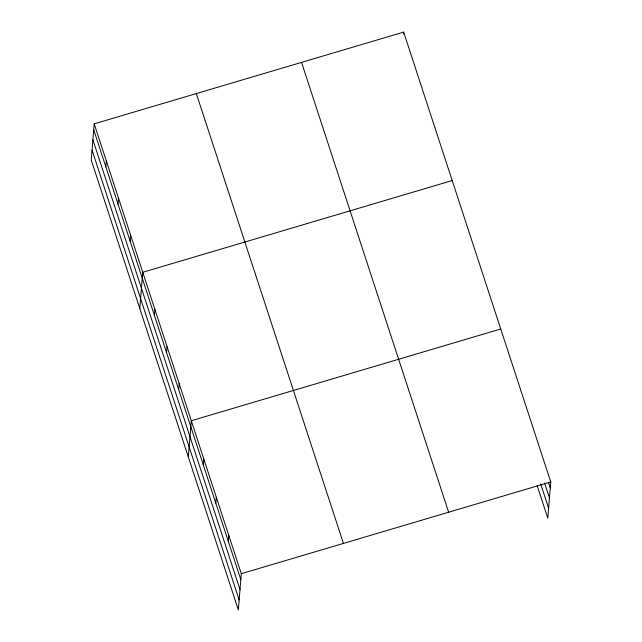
<?xml version="1.0" encoding="UTF-8"?>
<svg xmlns="http://www.w3.org/2000/svg" width="642" height="642" viewBox="0 0 642 642"><rect width="100%" height="100%" fill="white"/><g stroke="black" fill="none" stroke-linecap="round" stroke-linejoin="round"><path stroke-width="0.96" d="M94.214 123.85L91.244 160.059L238.334 609.9L241.312 573.691L94.214 123.85L403.666 32.1L550.756 481.941L547.787 518.15L537.105 485.504M105.866 166.936L106.355 160.965M118 204.044L118.489 198.073M130.133 241.159L130.623 235.189M139.779 308.505L142.757 272.296L452.201 180.546M154.401 315.382L154.899 309.412M166.543 352.49L167.032 346.519M178.677 389.606L179.166 383.635M188.323 456.952L191.3 420.743L500.744 328.993M203.313 464.952L203.803 458.982M215.816 503.192L216.306 497.221M228.319 541.431L228.809 535.452M403.497 34.09L403.666 32.1M241.312 573.691L550.756 481.941M548.437 482.319L550.266 487.912M544.568 482.969L549.448 497.887M540.676 483.924L548.605 508.167M301.547 62.378L448.646 512.22M196.332 93.572L343.43 543.413M93.724 129.82L240.822 579.662M92.905 139.804L240.004 589.645M92.063 150.084L239.161 599.925"/></g></svg>
